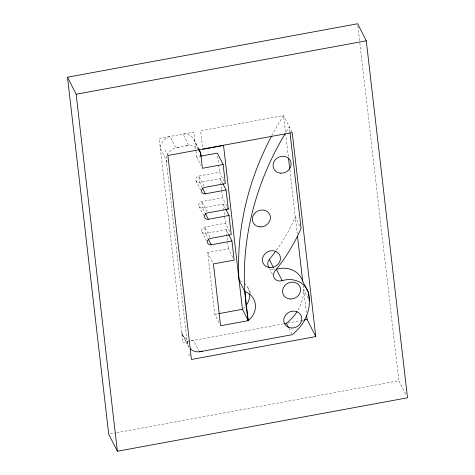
<?xml version="1.0" encoding="UTF-8"?>
<svg xmlns="http://www.w3.org/2000/svg" width="475" height="475" viewBox="0 0 475 475"><rect width="100%" height="100%" fill="white"/><g stroke="black" fill="none" stroke-linecap="round" stroke-linejoin="round"><path stroke-width="0.36" stroke-dasharray="2.38 1.78" d="M185.719 145.985L189.477 145.362A12.617 11.275 -26.9 0 1 198.598 149.233M283.498 323.867L182.78 342.422L159.226 138.433L193.764 132.068L196.638 156.928L200.207 156.269M224.378 181.711L219.569 172.235L198.847 176.053A3.545 3.171 -26.9 0 0 195.759 179.877A3.545 3.171 -26.9 0 0 199.583 182.43L202.142 187.482M222.549 183.029L220.305 178.606L199.583 182.43L198.847 176.053L204.612 187.423M226.676 205.948L222.514 197.731L201.786 201.548A3.545 3.171 -26.9 0 0 198.704 205.372A3.545 3.171 -26.9 0 0 202.522 207.925L205.087 212.978M225.488 208.531L223.25 204.107L202.522 207.925L201.786 201.548L207.557 212.925M229.621 231.444L225.453 223.232L204.731 227.05A3.545 3.171 -26.9 0 0 201.643 230.874A3.545 3.171 -26.9 0 0 205.467 233.427L208.032 238.48M228.433 234.027L226.189 229.609L205.467 233.427L204.731 227.05L210.502 238.42M218.981 322.596L214.813 314.385L207.676 252.552L228.398 248.728L232.887 257.575M214.813 314.385L217.722 313.85M287.826 323.065L300.687 320.696M301.399 320.566L303.549 320.168M110.176 433.924L116.007 432.85M116.737 432.713L398.846 380.736L406.167 395.17M178.814 147.256L175.073 148.016A12.617 11.275 -26.9 0 0 166.963 155.58M291.899 131.949L283.569 115.52L200.676 130.791L202.647 147.856M299.772 225.868L295.284 217.022A180.001 160.805 -26.9 0 1 276.147 250.598M308.138 298.336L303.656 289.489L303.572 292.594A44.015 39.324 -26.9 0 1 297.374 311.155M273.808 268.339L274.449 269.604M269.467 268.476L272.674 274.793M194.109 139.775L198.918 149.251M198.443 149.002L194.768 141.372A12.617 11.275 -26.9 0 0 183.706 133.986L182.946 134.063L188.717 145.433L175.815 147.808L170.05 136.438L169.302 136.646A12.617 11.275 -26.9 0 0 160.372 147.707L160.378 148.414L166.149 159.79L187.393 343.811L181.628 332.435L181.777 333.117A12.617 11.275 -26.9 0 0 187.453 339.423M288.96 328.385L291.525 333.438M196.638 156.928L201.121 165.775M195.973 180.678L200.777 190.154M247.891 287.618L251.417 294.571M198.918 206.18L203.722 215.656M164.997 149.803L167.562 154.856M201.857 231.675L206.667 241.152M207.676 252.552L213.447 263.922M199.369 351.803L193.598 340.427L192.838 340.498A12.617 11.275 -26.9 0 1 189.157 340.047M182.436 334.715L188.207 346.085M188.545 353.792L190.148 356.951M166.47 162.551L166.143 159.078A12.617 11.275 -26.9 0 1 166.749 156.15M357.883 25.959L359.753 42.15M359.836 42.887L398.846 380.736M289.934 132.038L289.334 126.89A300.693 268.63 -26.9 0 0 285.867 132.477M288.325 156.708L283.569 115.52A300.693 268.63 -26.9 0 0 271.813 135.642M289.851 169.949L297.225 233.813M303.181 285.374L306.357 312.924M217.698 156.049L218.631 164.142M218.72 164.878L219.569 172.235M220.305 178.606L221.576 189.644M221.665 190.38L222.514 197.731M223.25 204.107L225.453 223.232M226.189 229.609L228.398 248.728M187.079 341.044L187.548 344.488A12.617 11.275 -26.9 0 0 189.127 347.546M244.245 283.142A18.964 16.946 -26.9 0 1 249.512 292.398M244.779 307.111A18.964 16.946 -26.9 0 1 243.426 308.459M240.213 280.654A18.964 16.946 -26.9 0 1 243.669 282.684M273.493 269.628A7.107 6.353 -26.9 0 1 270.833 268.85"/><path stroke-width="0.71" d="M202.362 351.251L198.609 351.874A12.617 11.275 -26.9 0 1 190.291 348.84M67.503 77.205L357.628 23.75L366.284 40.808L407.497 397.795L117.373 451.25L108.716 434.192L67.503 77.205L76.154 94.264L117.373 451.25M76.154 94.264L366.284 40.808M202.807 149.281L223.529 145.463L242.446 309.29L248.217 320.667L220.584 325.755L213.447 263.922L234.169 260.104L231.96 240.979L228.754 234.662M200.925 156.138L217.36 153.11L223.131 164.481L225.34 183.605L204.612 187.423A3.545 3.171 -26.9 0 0 201.531 191.247A3.545 3.171 -26.9 0 0 205.348 193.8L226.07 189.982L228.279 209.107L207.557 212.925A3.545 3.171 -26.9 0 0 204.47 216.748A3.545 3.171 -26.9 0 0 208.293 219.296L229.015 215.478L231.224 234.602L210.502 238.42A3.545 3.171 -26.9 0 0 207.415 242.244A3.545 3.171 -26.9 0 0 211.238 244.797L231.96 240.979M223.131 164.481L202.403 168.298L200.688 153.425L198.764 149.631M218.453 313.714L242.446 309.29M284.222 323.73L286.395 323.332A44.015 39.324 -26.9 0 0 297.012 311.725M304.261 320.037L307.117 319.509L315.774 336.567L191.431 359.48L167.883 155.491L292.22 132.578L315.774 336.567M199.369 351.803L292.167 334.703A44.015 39.324 -26.9 0 0 309.344 303.964L309.148 296.347M297.475 236.004L302.706 281.265L308.471 292.636L309.035 295.729M309.421 300.859L308.471 292.636A22.456 20.063 -26.9 0 0 282.138 280.672L276.367 269.301A22.456 20.063 -26.9 0 1 302.706 281.265M275.738 251.162A180.001 160.805 -26.9 0 1 269.325 259.498L273.487 267.71M222.87 183.665L226.07 189.982M286.395 323.332L288.64 327.75M227.638 207.842L228.279 209.107M225.809 209.16L229.015 215.478M202.463 188.112L205.348 193.8M205.408 213.613L208.293 219.296M285.113 133.724A300.693 268.63 -26.9 0 0 244.583 288.099L245.866 304.481L248.217 320.667A18.964 16.946 -26.9 0 0 244.857 291.579L239.091 280.208L238.818 276.729A300.693 268.63 -26.9 0 1 271.474 136.283M208.353 239.109L211.238 244.797M290.017 132.774L301.055 228.392A180.001 160.805 -26.9 0 1 275.09 270.869A7.107 6.353 -26.9 0 0 274.598 278.475A7.107 6.353 -26.9 0 0 282.138 280.672M288.491 158.181L289.768 169.213M306.613 315.115L307.117 319.509M244.857 291.579L248.217 320.667M201.008 156.186L200.533 152.742A12.617 11.275 -26.9 0 0 198.954 149.684M268.826 267.104A7.107 6.353 -26.9 0 1 269.325 259.498M249.678 293.847A18.964 16.946 -26.9 0 1 246.721 304.617M291.383 328.005A9.221 8.241 -26.9 0 0 301.209 315.833A9.221 8.241 -26.9 0 0 285.754 314.883A9.221 8.241 -26.9 0 0 291.383 328.005M290.16 299.001A9.221 8.241 -26.9 0 0 299.986 286.823A9.221 8.241 -26.9 0 0 284.537 285.879A9.221 8.241 -26.9 0 0 290.16 299.001M270.032 267.585A9.221 8.241 -26.9 0 0 279.858 255.413A9.221 8.241 -26.9 0 0 264.409 254.463A9.221 8.241 -26.9 0 0 270.032 267.585M260.003 226.884A9.221 8.241 -26.9 0 0 269.83 214.706A9.221 8.241 -26.9 0 0 254.374 213.756A9.221 8.241 -26.9 0 0 260.003 226.884M280.701 173.173A9.221 8.241 -26.9 0 0 290.528 160.995A9.221 8.241 -26.9 0 0 275.072 160.051A9.221 8.241 -26.9 0 0 280.701 173.173"/></g></svg>
